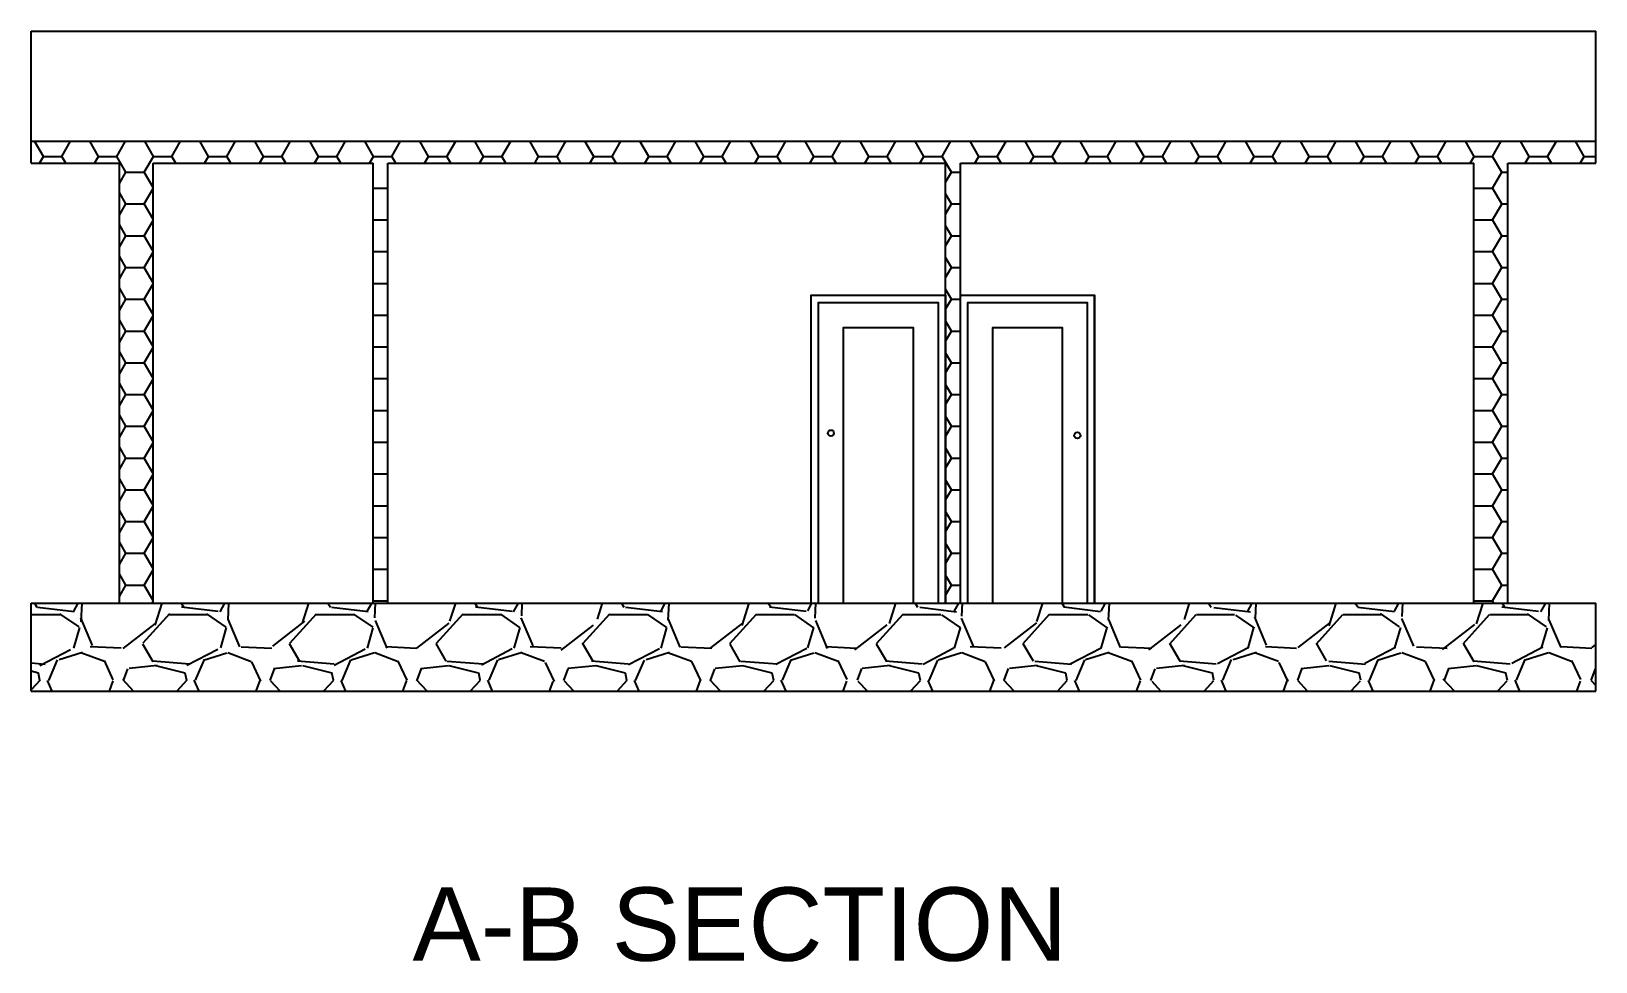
# Model space of a CAD drawing. Header units: inches. Extents: x -0.7 to 30.4, y -14.5 to 29.4.
# Drawn here: x 6.67 to 17.33, y 23.09 to 29.43 of the extents above; entities that cross this region are included whole.
import ezdxf

# ---------------------------------------------------------------- set-up
doc = ezdxf.new("R2010")
doc.units = ezdxf.units.IN
doc.header["$MEASUREMENT"] = 0
doc.styles.get("Standard").update_dxf_attribs({"font": 'arial.ttf'})

msp = doc.modelspace()

# ---------------------------------------------------------------- hatches: boundary and pattern name
at = {"true_color": 0xcd6928}
h = msp.add_hatch(dxfattribs=at)
h.set_pattern_fill('HONEY', color=32)
h.paths.add_polyline_path([(7.498, 28.532), (8.998, 28.532), (8.998, 25.532), (9.098, 25.532), (9.098, 28.532), (12.898, 28.532), (12.898, 25.532), (12.999, 25.532), (12.999, 27.632), (12.999, 28.532), (16.498, 28.532), (16.498, 25.532), (16.728, 25.532), (16.728, 28.532), (17.328, 28.532), (17.328, 28.682), (6.668, 28.682), (6.668, 28.532), (7.268, 28.532), (7.268, 25.532), (7.498, 25.532)])
at = {"true_color": 0x727430}
h = msp.add_hatch(dxfattribs=at)
h.set_pattern_fill('GRAVEL', color=67)
h.paths.add_polyline_path([(17.328, 25.532), (6.668, 25.532), (6.668, 24.932), (17.328, 24.932)])

# ---------------------------------------------------------------- linework, layer by layer
at = {"color": 7}
for p, q in [((6.668, 29.432), (17.328, 29.432)), ((6.668, 28.532), (6.668, 29.432)), ((17.328, 28.532), (17.328, 29.432)), ((6.668, 28.682), (17.328, 28.682)), ((6.668, 28.532), (7.268, 28.532)), ((7.268, 25.532), (7.268, 28.532)), ((7.498, 25.532), (7.498, 28.532)), ((7.498, 28.532), (8.998, 28.532)), ((8.998, 25.532), (8.998, 28.532)), ((9.098, 25.532), (9.098, 28.532)), ((9.098, 28.532), (12.898, 28.532)), ((12.898, 25.532), (12.898, 28.532)), ((12.999, 25.532), (12.999, 28.532)), ((12.999, 28.532), (16.498, 28.532)), ((16.498, 25.532), (16.498, 28.532)), ((16.728, 25.532), (16.728, 28.532)), ((16.728, 28.532), (17.328, 28.532)), ((11.983, 25.532), (11.983, 27.632)), ((13.913, 25.532), (13.913, 27.632)), ((6.668, 24.932), (6.668, 25.532)), ((6.668, 25.532), (17.328, 25.532)), ((17.328, 24.932), (17.328, 25.532)), ((6.668, 24.932), (17.328, 24.932))]:
    msp.add_line(p, q, dxfattribs=at)
for points in [[(11.983, 25.532), (11.983, 27.632), (12.898, 27.632), (12.898, 25.532)], [(12.999, 25.532), (12.999, 27.632), (13.913, 27.632), (13.913, 25.532)], [(12.033, 25.532), (12.033, 27.582), (12.848, 27.582), (12.848, 25.532)], [(13.049, 25.532), (13.049, 27.582), (13.863, 27.582), (13.863, 25.532)], [(12.203, 25.532), (12.203, 27.412), (12.678, 27.412), (12.678, 25.532)], [(13.219, 25.532), (13.219, 27.412), (13.693, 27.412), (13.693, 25.532)]]:
    msp.add_lwpolyline(points, dxfattribs=at)
for centre in [(12.116, 26.692), (13.796, 26.677)]:
    msp.add_circle(centre, 0.0209, dxfattribs=at)

# ---------------------------------------------------------------- texts
at = {"color": 7, "true_color": 0xffffff, "insert": (9.265, 23.595), "char_height": 0.5, "attachment_point": 1}
msp.add_mtext_dynamic_manual_height_columns('A-B SECTION', width=7.10118, gutter_width=12.5, heights=[0], dxfattribs=at)

doc.saveas('drawing.dxf')
